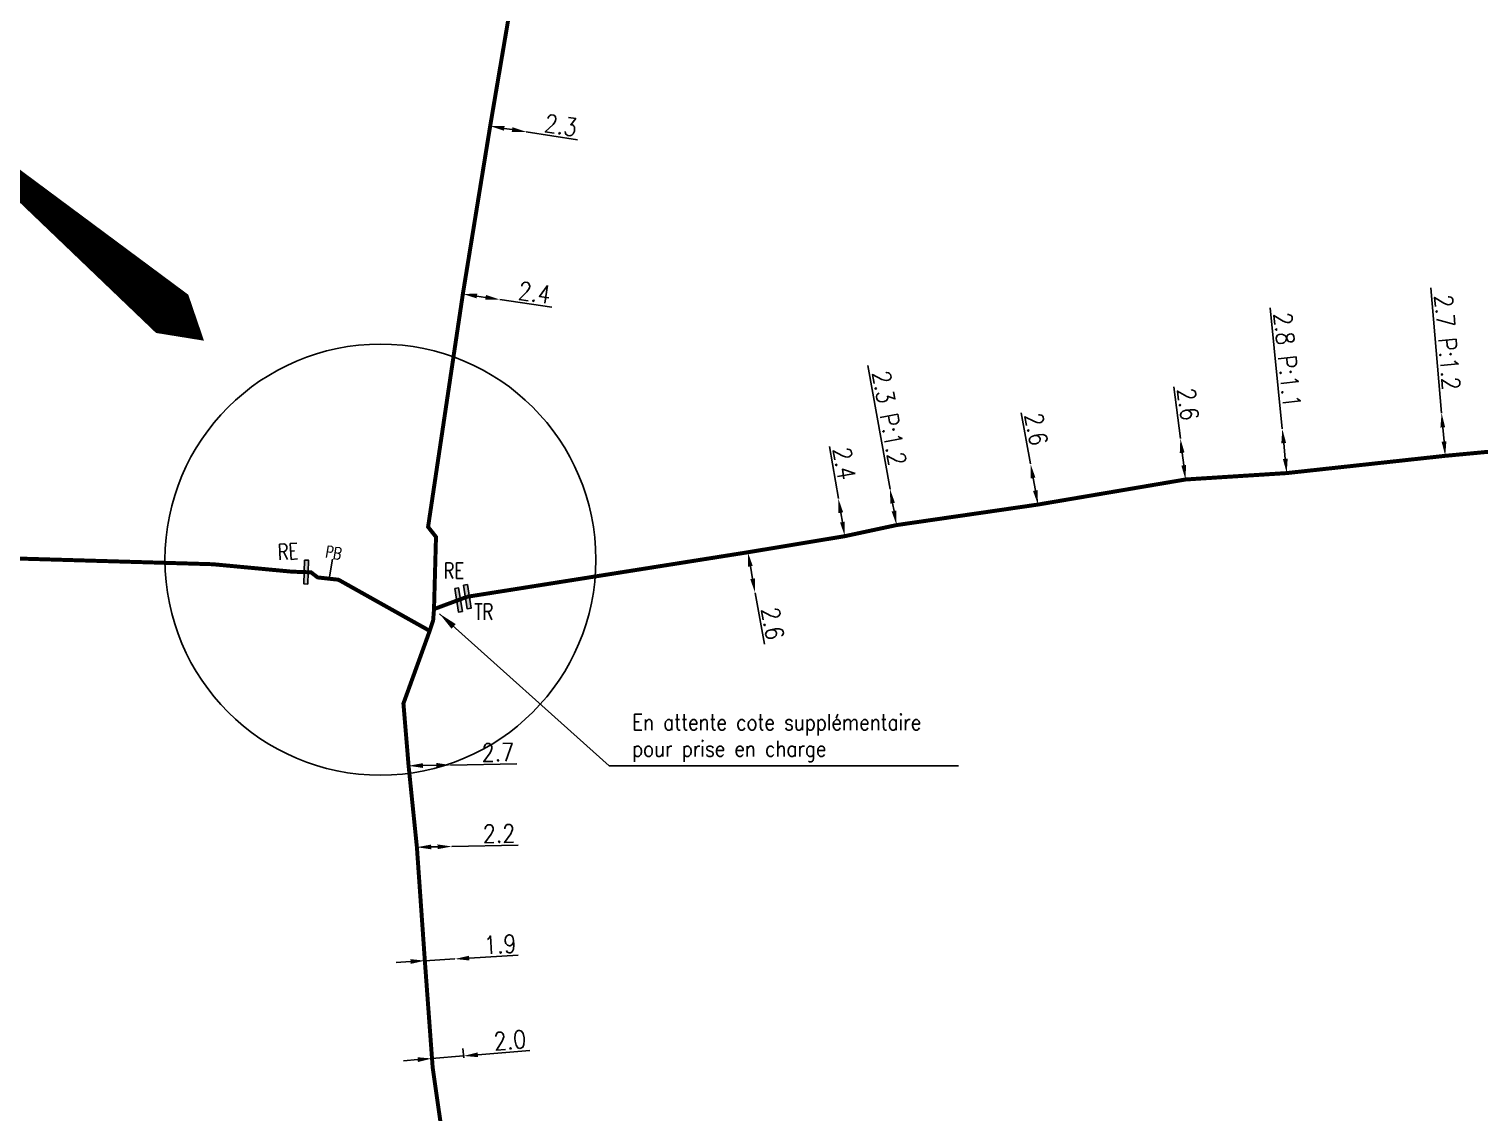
# Model space of a CAD drawing. Header units: millimetres. Extents: x 185000 to 186000, y 127990 to 129010.
# Drawn here: x 185100 to 185191.4, y 128263 to 128331.2 of the extents above; entities that cross this region are included whole.
import ezdxf
from ezdxf.enums import TextEntityAlignment as Align

# ---------------------------------------------------------------- set-up
doc = ezdxf.new("R2010")
doc.units = ezdxf.units.MM
doc.header["$PDMODE"] = 34
doc.linetypes.add('L_25_FT', pattern=[2000, 1000, 1000])
doc.linetypes.add('L_25_PE', pattern=[2000, 1000, 1000])
doc.layers.get('0').update_dxf_attribs({"linetype": 'CONTINUOUS'})
doc.layers.get('DEFPOINTS').update_dxf_attribs({"linetype": 'CONTINUOUS'})
for name, color, linetype in [('L_150', 1, 'CONTINUOUS'), ('L_340', 7, 'CONTINUOUS'), ('L_900', 7, 'CONTINUOUS')]:
    doc.layers.add(name, color=color, linetype=linetype)
doc.styles.add('G_ROMANS', font='ROMANS.SHX', dxfattribs={"width": 0.75})
doc.styles.get("Standard").update_dxf_attribs({"font": 'romans.shx', "width": 0.85})
doc.dimstyles.get("Standard").update_dxf_attribs({"dimtxt": 1.5, "dimasz": 1.2, "dimexe": 0.625, "dimexo": 0.625, "dimgap": 0.25, "dimtad": 1, "dimdec": 1, "dimzin": 0, "dimdsep": 46, "dimtxsty": 'Standard', "dimcen": -0.5, "dimadec": 0, "dimazin": 0, "dimtfac": 1, "dimtdec": 1, "dimtmove": 0, "dimatfit": 3, "dimfxl": 0, "dimtolj": 1, "dimtzin": 0, "dimarcsym": 0})

# ---------------------------------------------------------------- blocks, each defined once
blk = doc.blocks.new('*D2235')
at = {"layer": 'DEFPOINTS', "color": 0, "linetype": 'Continuous', "transparency": 16777216}
for p in [(185127.323, 128314.542), (185129.647, 128314.194), (185129.647, 128314.194)]:
    blk.add_point(p, dxfattribs=at)
at = {"layer": 'L_150', "color": 0, "linetype": 'Continuous', "lineweight": -2, "transparency": 16777216}
for p, q in [((185128.213, 128314.409), (185128.757, 128314.328)), ((185129.647, 128314.194), (185132.934, 128313.702))]:
    blk.add_line(p, q, dxfattribs=at)
at = {"layer": 'L_150', "color": 0, "linetype": 'Continuous', "transparency": 16777216}
for points in [[(185128.235, 128314.557), (185128.19, 128314.261), (185127.323, 128314.542)], [(185128.779, 128314.476), (185128.734, 128314.179), (185129.647, 128314.194)]]:
    blk.add_solid(points, dxfattribs=at)
at = {"layer": 'L_150', "color": 0, "linetype": 'Continuous', "transparency": 16777216, "insert": (185131.846, 128314.623), "char_height": 1.125, "attachment_point": 5, "rotation": 351.48248}
blk.add_mtext('\\A1;2.4', dxfattribs=at)
blk = doc.blocks.new('*D2236')
at = {"layer": 'DEFPOINTS', "color": 0, "linetype": 'Continuous', "transparency": 16777216}
for p in [(185129.043, 128325.11), (185131.315, 128324.751), (185131.315, 128324.751)]:
    blk.add_point(p, dxfattribs=at)
at = {"layer": 'L_150', "color": 0, "linetype": 'Continuous', "lineweight": -2, "transparency": 16777216}
for p, q in [((185129.932, 128324.97), (185130.426, 128324.892)), ((185131.315, 128324.751), (185134.554, 128324.24))]:
    blk.add_line(p, q, dxfattribs=at)
at = {"layer": 'L_150', "color": 0, "linetype": 'Continuous', "transparency": 16777216}
for points in [[(185129.956, 128325.118), (185129.909, 128324.822), (185129.043, 128325.11)], [(185130.45, 128325.04), (185130.403, 128324.744), (185131.315, 128324.751)]]:
    blk.add_solid(points, dxfattribs=at)
at = {"layer": 'L_150', "color": 0, "linetype": 'Continuous', "transparency": 16777216, "insert": (185133.496, 128325.166), "char_height": 1.125, "attachment_point": 5, "rotation": 351.0225}
blk.add_mtext('\\A1;2.3', dxfattribs=at)
blk = doc.blocks.new('*D2243')
at = {"layer": 'DEFPOINTS', "color": 0, "linetype": 'Continuous', "transparency": 16777216}
for p in [(185188.995, 128307.036), (185188.995, 128307.036), (185189.225, 128304.346)]:
    blk.add_point(p, dxfattribs=at)
at = {"layer": 'L_150', "color": 0, "linetype": 'Continuous', "lineweight": -2, "transparency": 16777216}
for p, q in [((185188.995, 128307.036), (185188.318, 128314.931)), ((185189.148, 128305.243), (185189.071, 128306.14))]:
    blk.add_line(p, q, dxfattribs=at)
at = {"layer": 'L_150', "color": 0, "linetype": 'Continuous', "transparency": 16777216}
for points in [[(185189.221, 128306.152), (185188.922, 128306.127), (185188.995, 128307.036)], [(185189.298, 128305.256), (185188.999, 128305.23), (185189.225, 128304.346)]]:
    blk.add_solid(points, dxfattribs=at)
at = {"layer": 'L_150', "color": 0, "linetype": 'Continuous', "transparency": 16777216, "insert": (185189.365, 128311.496), "char_height": 1.125, "attachment_point": 5, "rotation": 274.8948}
blk.add_mtext('\\A1;2.7 P:1.2', dxfattribs=at)
blk = doc.blocks.new('*D2244')
at = {"layer": 'DEFPOINTS', "color": 0, "linetype": 'Continuous', "transparency": 16777216}
for p in [(185178.958, 128306.045), (185178.958, 128306.045), (185179.237, 128303.259)]:
    blk.add_point(p, dxfattribs=at)
at = {"layer": 'L_150', "color": 0, "linetype": 'Continuous', "lineweight": -2, "transparency": 16777216}
for p, q in [((185178.958, 128306.045), (185178.195, 128313.657)), ((185179.147, 128304.154), (185179.048, 128305.149))]:
    blk.add_line(p, q, dxfattribs=at)
at = {"layer": 'L_150', "color": 0, "linetype": 'Continuous', "transparency": 16777216}
for points in [[(185179.197, 128305.164), (185178.898, 128305.134), (185178.958, 128306.045)], [(185179.297, 128304.169), (185178.998, 128304.139), (185179.237, 128303.259)]]:
    blk.add_solid(points, dxfattribs=at)
at = {"layer": 'L_150', "color": 0, "linetype": 'Continuous', "transparency": 16777216, "insert": (185179.278, 128310.373), "char_height": 1.125, "attachment_point": 5, "rotation": 275.72469}
blk.add_mtext('\\A1;2.8 P:1.1', dxfattribs=at)
blk = doc.blocks.new('*D2245')
at = {"layer": 'DEFPOINTS', "color": 0, "linetype": 'Continuous', "transparency": 16777216}
for p in [(185172.535, 128305.435), (185172.535, 128305.435), (185172.858, 128302.855)]:
    blk.add_point(p, dxfattribs=at)
at = {"layer": 'L_150', "color": 0, "linetype": 'Continuous', "lineweight": -2, "transparency": 16777216}
for p, q in [((185172.535, 128305.435), (185172.129, 128308.688)), ((185172.746, 128303.748), (185172.647, 128304.542))]:
    blk.add_line(p, q, dxfattribs=at)
at = {"layer": 'L_150', "color": 0, "linetype": 'Continuous', "transparency": 16777216}
for points in [[(185172.796, 128304.56), (185172.498, 128304.523), (185172.535, 128305.435)], [(185172.895, 128303.766), (185172.597, 128303.729), (185172.858, 128302.855)]]:
    blk.add_solid(points, dxfattribs=at)
at = {"layer": 'L_150', "color": 0, "linetype": 'Continuous', "transparency": 16777216, "insert": (185173.021, 128307.601), "char_height": 1.125, "attachment_point": 5, "rotation": 277.11706}
blk.add_mtext('\\A1;2.6', dxfattribs=at)
blk = doc.blocks.new('*D2246')
at = {"layer": 'DEFPOINTS', "color": 0, "linetype": 'Continuous', "transparency": 16777216}
for p in [(185163.093, 128303.834), (185163.093, 128303.834), (185163.559, 128301.276)]:
    blk.add_point(p, dxfattribs=at)
at = {"layer": 'L_150', "color": 0, "linetype": 'Continuous', "lineweight": -2, "transparency": 16777216}
for p, q in [((185163.093, 128303.834), (185162.506, 128307.06)), ((185163.397, 128302.162), (185163.254, 128302.949))]:
    blk.add_line(p, q, dxfattribs=at)
at = {"layer": 'L_150', "color": 0, "linetype": 'Continuous', "transparency": 16777216}
for points in [[(185163.402, 128302.976), (185163.107, 128302.922), (185163.093, 128303.834)], [(185163.545, 128302.189), (185163.25, 128302.135), (185163.559, 128301.276)]]:
    blk.add_solid(points, dxfattribs=at)
at = {"layer": 'L_150', "color": 0, "linetype": 'Continuous', "transparency": 16777216, "insert": (185163.457, 128306.024), "char_height": 1.125, "attachment_point": 5, "rotation": 280.31594}
blk.add_mtext('\\A1;2.6', dxfattribs=at)
blk = doc.blocks.new('*D2247')
at = {"layer": 'DEFPOINTS', "color": 0, "linetype": 'Continuous', "transparency": 16777216}
for p in [(185154.242, 128302.247), (185154.242, 128302.247), (185154.651, 128299.984)]:
    blk.add_point(p, dxfattribs=at)
at = {"layer": 'L_150', "color": 0, "linetype": 'Continuous', "lineweight": -2, "transparency": 16777216}
for p, q in [((185154.242, 128302.247), (185152.834, 128310.044)), ((185154.491, 128300.869), (185154.402, 128301.361))]:
    blk.add_line(p, q, dxfattribs=at)
at = {"layer": 'L_150', "color": 0, "linetype": 'Continuous', "transparency": 16777216}
for points in [[(185154.549, 128301.388), (185154.254, 128301.335), (185154.242, 128302.247)], [(185154.638, 128300.896), (185154.343, 128300.843), (185154.651, 128299.984)]]:
    blk.add_solid(points, dxfattribs=at)
at = {"layer": 'L_150', "color": 0, "linetype": 'Continuous', "transparency": 16777216, "insert": (185154.196, 128306.722), "char_height": 1.125, "attachment_point": 5, "rotation": 280.23731}
blk.add_mtext('\\A1;2.3 P:1.2', dxfattribs=at)
blk = doc.blocks.new('*D2248')
at = {"layer": 'DEFPOINTS', "color": 0, "linetype": 'Continuous', "transparency": 16777216}
for p in [(185150.984, 128301.651), (185150.984, 128301.651), (185151.392, 128299.286)]:
    blk.add_point(p, dxfattribs=at)
at = {"layer": 'L_150', "color": 0, "linetype": 'Continuous', "lineweight": -2, "transparency": 16777216}
for p, q in [((185150.984, 128301.651), (185150.419, 128304.926)), ((185151.239, 128300.173), (185151.137, 128300.764))]:
    blk.add_line(p, q, dxfattribs=at)
at = {"layer": 'L_150', "color": 0, "linetype": 'Continuous', "transparency": 16777216}
for points in [[(185151.285, 128300.789), (185150.989, 128300.738), (185150.984, 128301.651)], [(185151.387, 128300.198), (185151.091, 128300.147), (185151.392, 128299.286)]]:
    blk.add_solid(points, dxfattribs=at)
at = {"layer": 'L_150', "color": 0, "linetype": 'Continuous', "transparency": 16777216, "insert": (185151.364, 128303.859), "char_height": 1.125, "attachment_point": 5, "rotation": 279.79122}
blk.add_mtext('\\A1;2.4', dxfattribs=at)
blk = doc.blocks.new('*D2250')
at = {"layer": 'DEFPOINTS', "color": 0, "linetype": 'Continuous', "transparency": 16777216}
for p in [(185145.281, 128298.271), (185145.741, 128295.712), (185145.741, 128295.712)]:
    blk.add_point(p, dxfattribs=at)
at = {"layer": 'L_150', "color": 0, "linetype": 'Continuous', "lineweight": -2, "transparency": 16777216}
for p, q in [((185145.441, 128297.386), (185145.582, 128296.598)), ((185145.741, 128295.712), (185146.32, 128292.485))]:
    blk.add_line(p, q, dxfattribs=at)
at = {"layer": 'L_150', "color": 0, "linetype": 'Continuous', "transparency": 16777216}
for points in [[(185145.588, 128297.412), (185145.293, 128297.359), (185145.281, 128298.271)], [(185145.73, 128296.625), (185145.434, 128296.572), (185145.741, 128295.712)]]:
    blk.add_solid(points, dxfattribs=at)
at = {"layer": 'L_150', "color": 0, "linetype": 'Continuous', "transparency": 16777216, "insert": (185146.848, 128293.789), "char_height": 1.125, "attachment_point": 5, "rotation": 280.17883}
blk.add_mtext('\\A1;2.6', dxfattribs=at)
blk = doc.blocks.new('L_340_20')
at = {"linetype": 'Continuous'}
blk.add_hatch(color=0, dxfattribs=at).paths.add_polyline_path([(0.125, 0.75), (-0.125, 0.75), (-0.125, -0.75), (0.125, -0.75)])
at = {"color": 0, "linetype": 'Continuous'}
blk.add_lwpolyline([(-0.125, 0.75), (0.125, 0.75), (0.125, -0.75), (-0.125, -0.75)], close=True, dxfattribs=at)
at = {"color": 0, "linetype": 'Continuous', "width": 0.75}
for tag, height, flags, p in [('RE', 1, 8, (0, 2.189)), ('DEF_LEG', 1.2, 3, (0, -5)), ('DEF_COUP', 1.2, 3, (0, -7.5)), ('DEF_TYPE', 1.2, 3, (0, -10))]:
    blk.add_attdef(tag, text='', height=height, dxfattribs=dict(at, flags=flags)).set_placement(p, align=Align.MIDDLE)
blk = doc.blocks.new('L_340_19')
at = {"linetype": 'Continuous'}
blk.add_hatch(color=0, dxfattribs=at).paths.add_polyline_path([(0.125, 0.75), (-0.125, 0.75), (-0.125, -0.75), (0.125, -0.75)])
at = {"color": 0, "linetype": 'Continuous'}
blk.add_lwpolyline([(-0.125, 0.75), (0.125, 0.75), (0.125, -0.75), (-0.125, -0.75)], close=True, dxfattribs=at)
at = {"color": 0, "linetype": 'Continuous', "width": 0.75}
for tag, height, flags, p in [('TR', 1, 8, (0, 1.981)), ('DEF_LEG', 1.2, 3, (0, -5)), ('DEF_COUP', 1.2, 3, (0, -7.5)), ('DEF_TYPE', 1.2, 3, (0, -10))]:
    blk.add_attdef(tag, text='', height=height, dxfattribs=dict(at, flags=flags)).set_placement(p, align=Align.MIDDLE)
blk = doc.blocks.new('L_340_13')
at = {"color": 0, "linetype": 'Continuous', "flags": 128}
blk.add_lwpolyline([(0, 0), (0, 1.25)], dxfattribs=at)
at = {"color": 0, "linetype": 'Continuous', "style": 'G_ROMANS', "width": 0.75}
blk.add_text('PB', height=0.75, dxfattribs=at).set_placement((0, 1.663), align=Align.MIDDLE)
at = {"color": 0, "linetype": 'Continuous', "width": 0.75, "flags": 3}
for tag, p in [('DEF_LEG', (0, -10)), ('DEF_COUP', (0, -12.5)), ('DEF_TYPE', (0, -15))]:
    blk.add_attdef(tag, text='', height=1.2, dxfattribs=at).set_placement(p, align=Align.MIDDLE)
blk = doc.blocks.new('*D2273')
at = {"layer": 'DEFPOINTS', "color": 0, "linetype": 'Continuous', "transparency": 16777216}
for p in [(185123.903, 128284.824), (185126.552, 128284.869), (185126.552, 128284.869)]:
    blk.add_point(p, dxfattribs=at)
at = {"layer": 'L_150', "color": 0, "linetype": 'Continuous', "lineweight": -2, "transparency": 16777216}
for p, q in [((185124.802, 128284.839), (185125.652, 128284.854)), ((185126.552, 128284.869), (185130.73, 128284.939))]:
    blk.add_line(p, q, dxfattribs=at)
at = {"layer": 'L_150', "color": 0, "linetype": 'Continuous', "transparency": 16777216}
for points in [[(185124.8, 128284.989), (185124.805, 128284.689), (185123.903, 128284.824)], [(185125.65, 128285.003), (185125.655, 128284.704), (185126.552, 128284.869)]]:
    blk.add_solid(points, dxfattribs=at)
at = {"layer": 'L_150', "color": 0, "linetype": 'Continuous', "transparency": 16777216, "insert": (185129.528, 128285.669), "char_height": 1.125, "attachment_point": 5, "rotation": 0.96229}
blk.add_mtext('\\A1;2.7', dxfattribs=at)
blk = doc.blocks.new('*D2274')
at = {"layer": 'DEFPOINTS', "color": 0, "linetype": 'Continuous', "transparency": 16777216}
for p in [(185124.427, 128279.694), (185126.627, 128279.741), (185126.627, 128279.741)]:
    blk.add_point(p, dxfattribs=at)
at = {"layer": 'L_150', "color": 0, "linetype": 'Continuous', "lineweight": -2, "transparency": 16777216}
for p, q in [((185125.327, 128279.713), (185125.727, 128279.722)), ((185126.627, 128279.741), (185130.805, 128279.83))]:
    blk.add_line(p, q, dxfattribs=at)
at = {"layer": 'L_150', "color": 0, "linetype": 'Continuous', "transparency": 16777216}
for points in [[(185125.324, 128279.863), (185125.33, 128279.563), (185124.427, 128279.694)], [(185125.724, 128279.872), (185125.73, 128279.572), (185126.627, 128279.741)]]:
    blk.add_solid(points, dxfattribs=at)
at = {"layer": 'L_150', "color": 0, "linetype": 'Continuous', "transparency": 16777216, "insert": (185129.6, 128280.554), "char_height": 1.125, "attachment_point": 5, "rotation": 1.21518}
blk.add_mtext('\\A1;2.2', dxfattribs=at)
blk = doc.blocks.new('*D2275')
at = {"layer": 'DEFPOINTS', "color": 0, "linetype": 'Continuous', "transparency": 16777216}
for p in [(185124.927, 128272.548), (185126.824, 128272.658), (185126.824, 128272.658)]:
    blk.add_point(p, dxfattribs=at)
at = {"layer": 'L_150', "color": 0, "linetype": 'Continuous', "lineweight": -2, "transparency": 16777216}
for p, q in [((185124.927, 128272.548), (185126.824, 128272.658)), ((185127.723, 128272.711), (185130.814, 128272.89)), ((185124.029, 128272.496), (185123.13, 128272.444))]:
    blk.add_line(p, q, dxfattribs=at)
at = {"layer": 'L_150', "color": 0, "linetype": 'Continuous', "transparency": 16777216}
for points in [[(185124.02, 128272.646), (185124.038, 128272.346), (185124.927, 128272.548)], [(185127.714, 128272.86), (185127.731, 128272.561), (185126.824, 128272.658)]]:
    blk.add_solid(points, dxfattribs=at)
at = {"layer": 'L_150', "color": 0, "linetype": 'Continuous', "transparency": 16777216, "insert": (185129.674, 128273.575), "char_height": 1.125, "attachment_point": 5, "rotation": 3.32049}
blk.add_mtext('\\A1;1.9', dxfattribs=at)
blk = doc.blocks.new('*D2276')
at = {"layer": 'DEFPOINTS', "color": 0, "linetype": 'Continuous', "transparency": 16777216}
for p in [(185127.368, 128266.55), (185125.422, 128265.802), (185127.415, 128265.963)]:
    blk.add_point(p, dxfattribs=at)
at = {"layer": 'L_150', "color": 0, "linetype": 'Continuous', "lineweight": -2, "transparency": 16777216}
for p, q in [((185124.477, 128266.315), (185123.58, 128266.243)), ((185125.384, 128266.269), (185125.336, 128266.855)), ((185125.374, 128266.388), (185127.368, 128266.55)), ((185127.377, 128266.431), (185127.33, 128267.017)), ((185128.265, 128266.623), (185131.533, 128266.888))]:
    blk.add_line(p, q, dxfattribs=at)
at = {"layer": 'L_150', "color": 0, "linetype": 'Continuous', "transparency": 16777216}
for points in [[(185124.465, 128266.465), (185124.489, 128266.166), (185125.374, 128266.388)], [(185128.253, 128266.772), (185128.277, 128266.473), (185127.368, 128266.55)]]:
    blk.add_solid(points, dxfattribs=at)
at = {"layer": 'L_150', "color": 0, "linetype": 'Continuous', "transparency": 16777216, "insert": (185130.286, 128267.539), "char_height": 1.125, "attachment_point": 5, "rotation": 4.64053}
blk.add_mtext('\\A1;2.0', dxfattribs=at)

msp = doc.modelspace()

# ---------------------------------------------------------------- linework, layer by layer
at = {"layer": 'L_150', "linetype": 'L_25_PE', "const_width": 0.25, "flags": 128}
for points in [[(185123.43, 128248.938), (185126.807, 128249.029), (185126.538, 128258.035), (185125.422, 128265.802), (185124.927, 128272.548), (185124.427, 128279.694), (185123.903, 128284.824), (185123.903, 128284.824), (185123.578, 128288.747), (185125.233, 128293.321), (185125.233, 128293.321), (185125.233, 128293.321), (185125.45, 128293.976), (185125.505, 128294.693), (185125.63, 128299.24), (185125.131, 128299.866), (185127.323, 128314.542), (185129.043, 128325.11), (185130.914, 128336.121), (185131.417, 128340.34), (185132.505, 128347.039), (185133.52, 128353.012), (185134.476, 128358.934), (185136.352, 128370.648), (185137.056, 128375.139), (185138.094, 128376.103), (185138.094, 128376.103), (185138.557, 128377.188)], [(185125.233, 128293.321), (185119.482, 128296.543), (185119.482, 128296.543), (185118.891, 128296.608), (185118.172, 128296.686), (185118.172, 128296.686), (185117.754, 128297.009), (185117.453, 128297.019), (185116.56, 128297.049), (185111.573, 128297.518), (185108.554, 128297.606), (185089.892, 128298.15), (185061.83, 128299.279), (185046.922, 128299.504), (185039.834, 128299.602), (185016.148, 128300.144), (185000, 128300.774)]]:
    msp.add_lwpolyline(points, dxfattribs=at)
at = {"layer": 'L_150', "linetype": 'L_25_FT', "const_width": 0.25, "flags": 128}
msp.add_lwpolyline([(185127.6, 128295.471), (185145.281, 128298.271), (185151.392, 128299.286), (185154.651, 128299.984), (185163.559, 128301.276), (185172.858, 128302.855), (185179.237, 128303.259), (185189.225, 128304.346), (185207.604, 128306.061), (185222.383, 128307.327)], dxfattribs=at)
at = {"layer": 'L_150', "linetype": 'L_25_PE', "flags": 128}
msp.add_lwpolyline([(185125.505, 128294.693, 0.25, 0.25, 0), (185125.505, 128294.693, 0.25, 0.25, 0), (185127.049, 128295.266, 0.25, 0.25, 0), (185127.6, 128295.471, 0, 0, 0)], format="xyseb", dxfattribs=at)
at = {"layer": 'L_900', "color": 254, "linetype": 'Continuous'}
msp.add_lwpolyline([(185092.663, 128327.082, 0.48, 2.881, 0), (185107.342, 128314.693, 5.763, 0, 0), (185111.012, 128311.596, 5.763, 0, 0)], format="xyseb", dxfattribs=at)
at = {"layer": 'L_900'}
msp.add_circle((185122.129, 128297.804), 13.576, dxfattribs=at)

# ---------------------------------------------------------------- block references
at = {"layer": 'L_340'}
ref = msp.add_blockref('L_340_20', (185117.453, 128297.019), dxfattribs=dict(at, rotation=358.0650330469188))
ref.add_attrib('RE', 'RE', dxfattribs={"layer": '0', "color": 0, "linetype": 'Continuous', "height": 1, "rotation": 3.43363, "width": 0.75}).set_placement((185116.304, 128298.316), align=Align.MIDDLE)
at = {"layer": 'L_340', "rotation": 350.3900048167834}
msp.add_blockref('L_340_13', (185118.891, 128296.608), dxfattribs=at)
at = {"layer": 'L_340'}
ref = msp.add_blockref('L_340_20', (185127.049, 128295.266), dxfattribs=dict(at, rotation=8.999478949606823))
ref.add_attrib('RE', 'RE', dxfattribs={"layer": '0', "color": 0, "linetype": 'Continuous', "height": 1, "width": 0.75}).set_placement((185126.757, 128297.11), align=Align.MIDDLE)
ref = msp.add_blockref('L_340_19', (185127.6, 128295.471), dxfattribs=dict(at, rotation=8.999478949029829))
ref.add_attrib('TR', 'TR', dxfattribs={"layer": '0', "color": 0, "linetype": 'Continuous', "height": 1, "width": 0.75}).set_placement((185128.646, 128294.526), align=Align.MIDDLE)

# ---------------------------------------------------------------- texts
at = {"layer": 'L_150', "linetype": 'Continuous', "insert": (185137.987, 128286.567), "char_height": 1, "attachment_point": 4}
msp.add_mtext('En attente cote supplémentaire\\Ppour prise en charge', dxfattribs=at)

# ---------------------------------------------------------------- dimensions: what is measured, and where the dimension line sits
at = {"layer": 'L_150', "linetype": 'Continuous'}
for base, p1, p2, angle, override, picture, middle in [((185131.315, 128324.751), (185129.043, 128325.11), (185131.315, 128324.751), 171.0225, {"dimscale": 0.75}, '*D2236', (185133.379, 128324.425)), ((185129.6466, 128314.1943), (185127.3225, 128314.5423), (185129.6466, 128314.1943), 171.48248, {"dimscale": 0.75}, '*D2235', (185131.7354, 128313.8814)), ((185172.535, 128305.435), (185172.858, 128302.855), (185172.535, 128305.435), 277.11706, {"dimscale": 0.75}, '*D2245', (185172.277, 128307.508)), ((185163.093, 128303.834), (185163.559, 128301.276), (185163.093, 128303.834), 280.31594, {"dimscale": 0.75}, '*D2246', (185162.719, 128305.89)), ((185150.984, 128301.651), (185151.392, 128299.286), (185150.984, 128301.651), 279.79122, {"dimscale": 0.75}, '*D2248', (185150.625, 128303.732)), ((185145.741, 128295.712), (185145.281, 128298.271), (185145.741, 128295.712), 100.17883, {"dimscale": 0.75}, '*D2250', (185146.11, 128293.656)), ((185126.552, 128284.869), (185123.903, 128284.824), (185126.552, 128284.869), 180.96229, {"dimscale": 0.75}, '*D2273', (185129.541, 128284.919)), ((185126.627, 128279.741), (185124.427, 128279.694), (185126.627, 128279.741), 181.21518, {"dimscale": 0.75}, '*D2274', (185129.616, 128279.804)), ((185126.824, 128272.658), (185124.927, 128272.548), (185126.824, 128272.658), 183.32049, {"dimscale": 0.75, "dimlfac": 1, "dimlunit": 2, "dimatfit": 0}, '*D2275', (185129.718, 128272.826)), ((185127.368, 128266.55), (185125.422, 128265.802), (185127.415, 128265.963), 184.64053, {"dimscale": 0.75}, '*D2276', (185130.347, 128266.792))]:
    dim = msp.add_linear_dim(base=base, p1=p1, p2=p2, angle=angle, dimstyle='Standard', override=override, dxfattribs=at)
    dim.commit()
    dim.dimension.update_dxf_attribs({"geometry": picture, "text_midpoint": middle, "dimtype": 160})
for base, p1, p2, angle, text, picture, middle in [((185188.995, 128307.036), (185189.225, 128304.346), (185188.995, 128307.036), 274.8948, '<> P:1.2', '*D2243', (185188.618, 128311.432)), ((185178.958, 128306.045), (185179.237, 128303.259), (185178.958, 128306.045), 275.72469, '<> P:1.1', '*D2244', (185178.531, 128310.299)), ((185154.242, 128302.247), (185154.651, 128299.984), (185154.242, 128302.247), 280.23731, '<> P:1.2', '*D2247', (185153.458, 128306.588))]:
    dim = msp.add_linear_dim(base=base, p1=p1, p2=p2, angle=angle, text=text, dimstyle='Standard', override={"dimscale": 0.75}, dxfattribs=at)
    dim.commit()
    dim.dimension.update_dxf_attribs({"geometry": picture, "text_midpoint": middle, "dimtype": 160})

# ---------------------------------------------------------------- leaders
at = {"layer": 'L_150', "linetype": 'Continuous', "annotation_type": 0, "has_hookline": 1, "hookline_direction": 0, "text_width": 20.562}
msp.add_leader([(185125.85, 128294.402), (185136.537, 128284.817), (185137.737, 128284.817)], dimstyle='Standard', dxfattribs=at)

doc.saveas('drawing.dxf')
